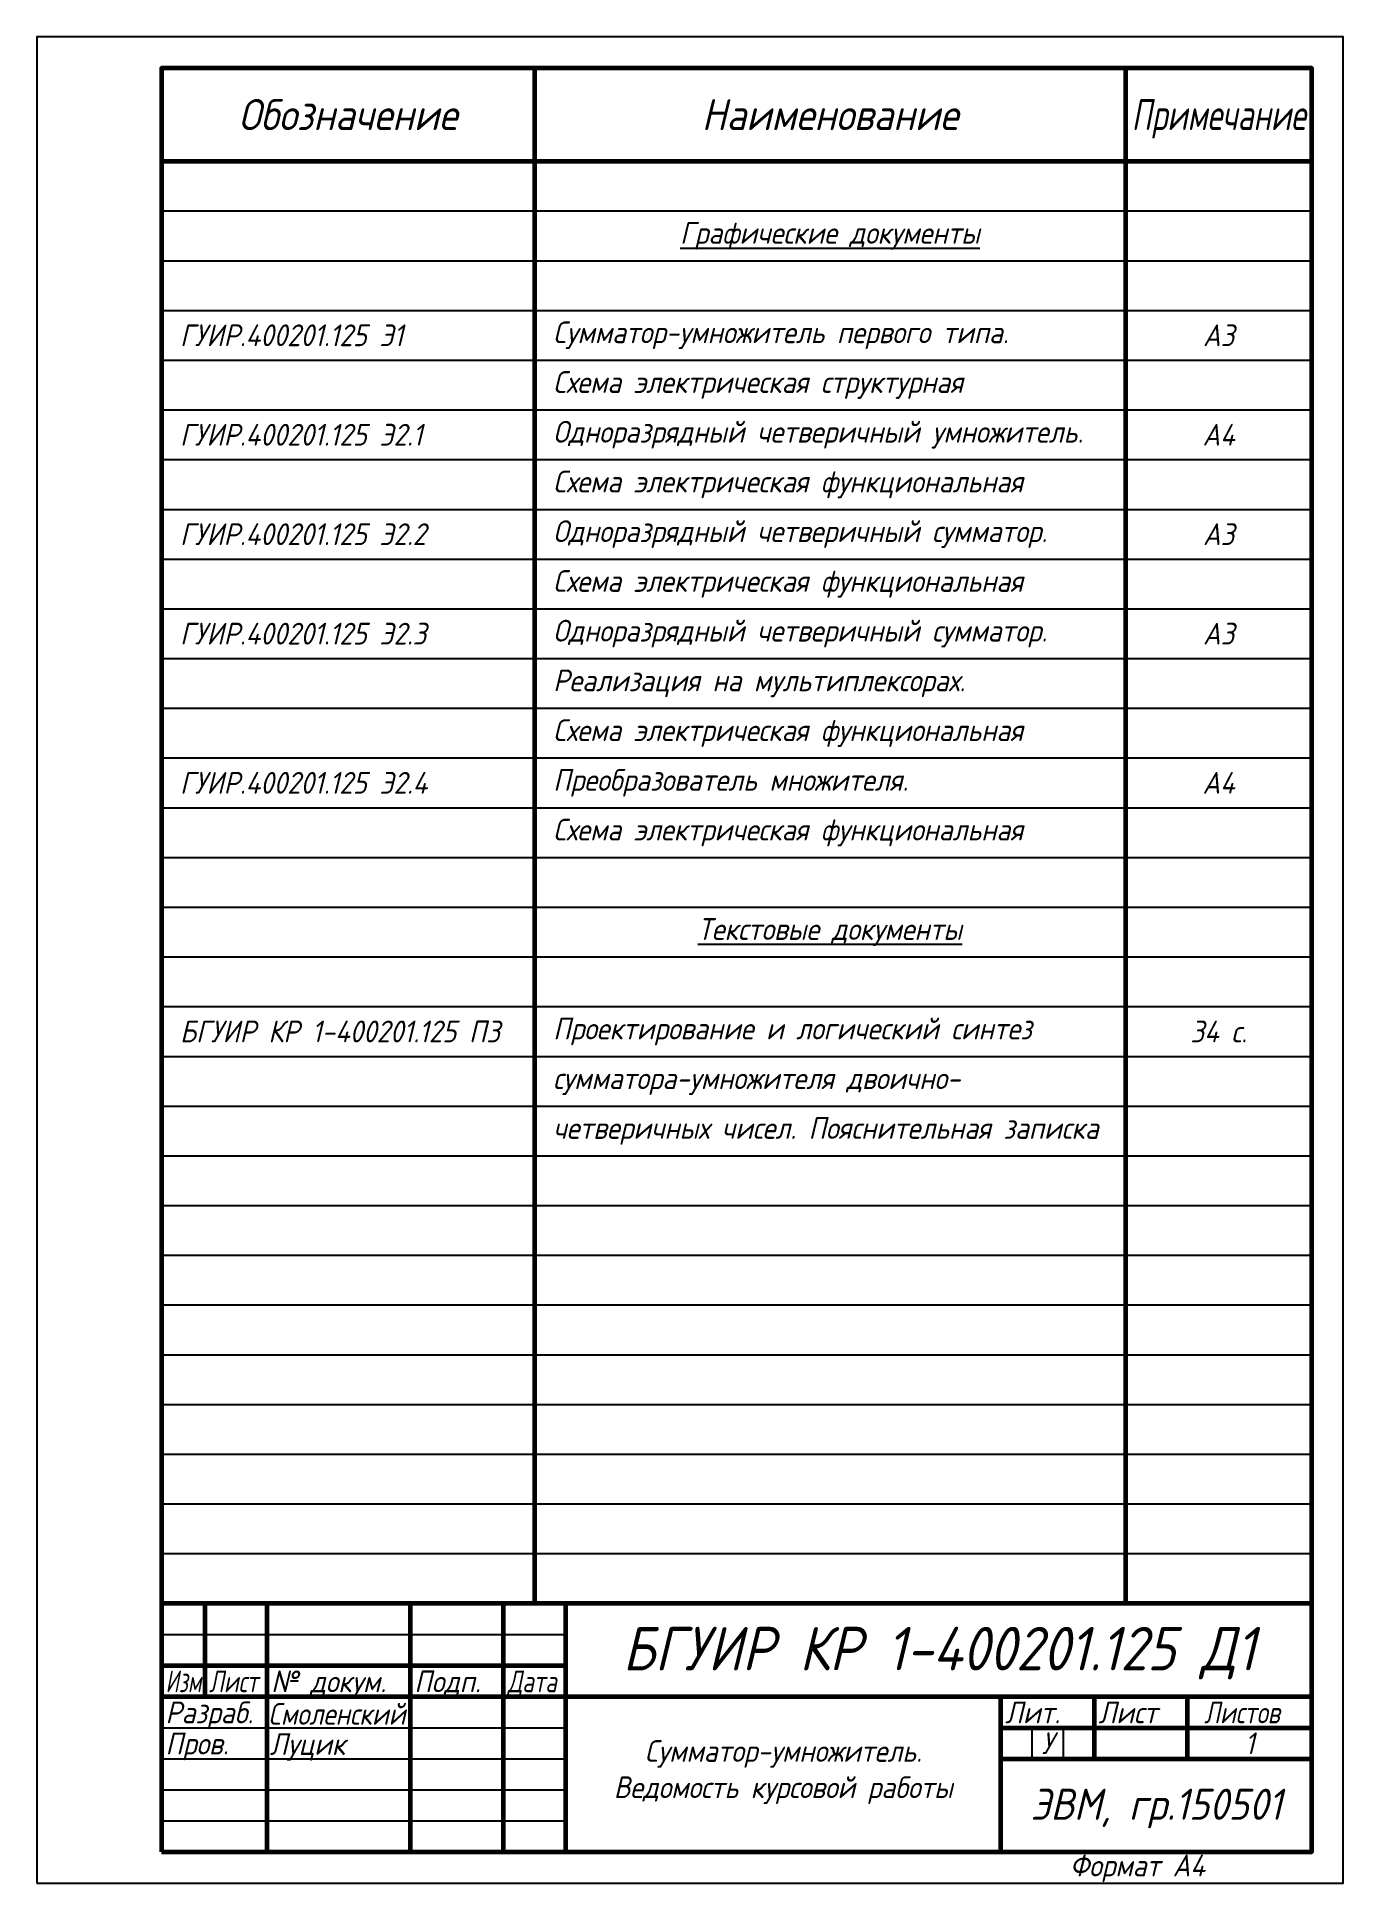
# Model space of a CAD drawing. Header units: millimetres. Extents: x 0 to 210, y 0 to 297.
import ezdxf
from ezdxf.enums import TextEntityAlignment as Align

# ---------------------------------------------------------------- set-up
doc = ezdxf.new("R2010")
doc.units = ezdxf.units.MM
doc.header["$LTSCALE"] = 0.5
doc.layers.get('Defpoints').update_dxf_attribs({"color": 5})
doc.layers.add('4-текст', color=7, linetype='Continuous', true_color=0x00ad00)
doc.styles.get("Standard").update_dxf_attribs({"font": 'isocpeui.ttf', "width": 0.9})

msp = doc.modelspace()

# ---------------------------------------------------------------- linework, layer by layer
at = {"color": 7, "linetype": 'Continuous'}
for p, q in [((20, 292), (20, 277)), ((40, 292), (110, 292)), ((20, 35), (85, 35)), ((20, 30), (85, 30)), ((155, 30), (155, 25)), ((20, 5), (205, 5))]:
    msp.add_line(p, q, dxfattribs=at)
for p, q in [((20, 292), (80, 292)), ((205, 292), (175, 292))]:
    msp.add_line(p, q)
at = {"color": 7, "linetype": 'Continuous', "lineweight": 60}
for p, q in [((80, 292), (80, 45)), ((175, 292), (175, 45)), ((20, 277), (205, 277)), ((205, 45), (20, 45)), ((27, 45), (27, 30)), ((37, 5), (37, 45)), ((60, 45), (60, 5)), ((75, 5), (75, 45)), ((85, 45), (85, 5)), ((20, 35), (85, 35)), ((20, 30), (85, 30)), ((85, 30), (205, 30)), ((155, 5), (155, 30)), ((170, 30), (170, 20)), ((185, 20), (185, 30)), ((155, 25), (205, 25)), ((155, 20), (205, 20)), ((155, 5), (205, 5))]:
    msp.add_line(p, q, dxfattribs=at)
at = {"color": 7, "linetype": 'Continuous', "lineweight": -3}
for p, q in [((20, 269), (205, 269)), ((20, 261), (205, 261)), ((20, 253), (205, 253)), ((20, 245), (205, 245)), ((20, 237), (205, 237)), ((20, 229), (205, 229)), ((20, 221), (205, 221)), ((20, 213), (205, 213)), ((20, 205), (205, 205)), ((20, 197), (205, 197)), ((20, 189), (205, 189)), ((20, 181), (205, 181)), ((20, 173), (205, 173)), ((20, 165), (205, 165)), ((20, 157), (205, 157)), ((20, 149), (205, 149)), ((20, 141), (205, 141)), ((20, 133), (205, 133)), ((20, 125), (205, 125)), ((20, 117), (205, 117)), ((20, 109), (205, 109)), ((20, 101), (205, 101)), ((20, 93), (205, 93)), ((20, 85), (205, 85)), ((20, 77), (205, 77)), ((20, 69), (205, 69)), ((20, 61), (205, 61)), ((20, 53), (205, 53)), ((20, 40), (85, 40)), ((20, 25), (85, 25)), ((160, 20), (160, 25)), ((165, 25), (165, 20)), ((20, 20), (85, 20)), ((20, 15), (85, 15)), ((20, 10), (85, 10))]:
    msp.add_line(p, q, dxfattribs=at)
at = {"color": 7, "linetype": 'Continuous', "lineweight": 60}
msp.add_lwpolyline([(20, 5), (205, 5), (205, 292), (20, 292)], close=True, dxfattribs=at)
at = {"layer": 'Defpoints'}
msp.add_lwpolyline([(0, 0), (210, 0), (210, 297), (0, 297)], close=True, dxfattribs=at)

# ---------------------------------------------------------------- texts
at = {"width": 0.738535}
msp.add_text('Примечание', height=5, dxfattribs=at).set_placement((176, 282), (204, 282), align=Align.FIT)
at = {"color": 7, "linetype": 'Continuous', "width": 0.9}
msp.add_text('Формат А4', height=3.5, dxfattribs=at).set_placement((166.07, 1.08))
for s, width, gutter_width, insert, char_height, attachment_point in [('Обозначение', 60, 50, (50, 284.5), 5, 5), ('Наименование', 95, 50, (127.5, 284.5), 5, 5), ('{\\LГрафические документы}', 95, 25, (127.5, 265), 3.5, 5), ('Сумматор-умножитель первого типа.', 94, 25, (83, 249), 3.5, 4), ('А3', 30, 25, (190, 249), 3.5, 5), ('Схема электрическая структурная', 94, 25, (83, 241), 3.5, 4), ('Одноразрядный четверичный умножитель.', 94, 25, (83, 233), 3.5, 4), ('А4', 30, 25, (190, 233), 3.5, 5), ('Схема электрическая функциональная', 94, 25, (83, 225), 3.5, 4), ('Одноразрядный четверичный сумматор.', 94, 25, (83, 217), 3.5, 4), ('А3', 30, 25, (190, 217), 3.5, 5), ('Схема электрическая функциональная', 94, 25, (83, 209), 3.5, 4), ('Одноразрядный четверичный сумматор.', 94, 25, (83, 201), 3.5, 4), ('А3', 30, 25, (190, 201), 3.5, 5), ('Реализация на мультиплексорах.', 94, 25, (83, 193), 3.5, 4), ('Схема электрическая функциональная', 94, 25, (83, 185), 3.5, 4), ('Преобразователь множителя.', 94, 25, (83, 177), 3.5, 4), ('А4', 30, 25, (190, 177), 3.5, 5), ('Схема электрическая функциональная', 94, 25, (83, 169), 3.5, 4), ('{\\LТекстовые документы}', 95, 25, (127.5, 153), 3.5, 5), ('Проектирование и логический синтез', 94, 25, (83, 137), 3.5, 4), ('34 с.', 30, 25, (190, 137), 3.5, 5), ('сумматора-умножителя двоично-', 94, 25, (83, 129), 3.5, 4), ('четверичных чисел. Пояснительная записка', 94, 25, (83, 121), 3.5, 4)]:
    msp.add_mtext_dynamic_manual_height_columns(s, width=width, gutter_width=gutter_width, heights=[0], dxfattribs=dict(insert=insert, char_height=char_height, attachment_point=attachment_point))
at = {"char_height": 3.5, "width": 60, "attachment_point": 4}
for s, insert in [('ГУИР.400201.125 Э1', (23, 249)), ('ГУИР.400201.125 Э2.1', (23, 233)), ('ГУИР.400201.125 Э2.2', (23, 217)), ('ГУИР.400201.125 Э2.3', (23, 201)), ('ГУИР.400201.125 Э2.4', (23, 177)), ('БГУИР КР 1-400201.125 ПЗ', (23, 137))]:
    msp.add_mtext(s, dxfattribs=dict(at, insert=insert))
at = {"layer": '4-текст', "linetype": 'Continuous'}
for s, width, p in [('Изм.', 0.7, (20.67, 30.7)), ('Лист', 0.75, (27.67, 30.7)), ('№ докум.', 0.9, (37.67, 30.7)), ('Подп.', 0.9, (60.67, 30.7)), ('Дата', 0.75, (75.67, 30.7)), ('Разраб.', 0.9, (20.67, 25.7)), ('Лит.', 0.9, (155.67, 25.7)), ('Лист', 0.9, (170.67, 25.7)), ('Листов', 0.8, (187.67, 25.7)), ('Пров.', 0.9, (20.67, 20.7))]:
    msp.add_text(s, height=3.5, dxfattribs=dict(at, width=width)).set_placement(p)
at = {"layer": '4-текст', "lineweight": 25, "width": 0.860485}
msp.add_text('Смоленский', height=3.5, dxfattribs=at).set_placement((37.21, 25.47), (59.25, 25.47), align=Align.FIT)
at = {"layer": '4-текст', "lineweight": -3, "width": 0.9}
msp.add_text('Луцик', height=3.5, dxfattribs=at).set_placement((37.42, 20.62))
at = {"layer": '4-текст', "lineweight": 25, "attachment_point": 5}
for s, width, gutter_width, insert, char_height in [('\\pxqc;БГУИР КР 1-400201.125 Д1', 120, 17.5, (145.05, 37), 7), ('\\pxqc;ЭВМ, гр.150501', 50, 25, (179.97, 12), 5)]:
    msp.add_mtext_dynamic_manual_height_columns(s, width=width, gutter_width=gutter_width, heights=[0], dxfattribs=dict(at, insert=insert, char_height=char_height))
at = {"layer": '4-текст', "char_height": 3.5}
for s, width, heights, insert, attachment_point in [('У', 5, [0], (162.5, 22.5), 5), ('1', 20, [0], (195, 22.5), 5), ('\\pxqc;Сумматор-умножитель.\\PВедомость курсовой работы', 70, [25], (85, 23), 1)]:
    msp.add_mtext_dynamic_manual_height_columns(s, width=width, gutter_width=50, heights=heights, dxfattribs=dict(at, insert=insert, attachment_point=attachment_point))

doc.saveas('drawing.dxf')
